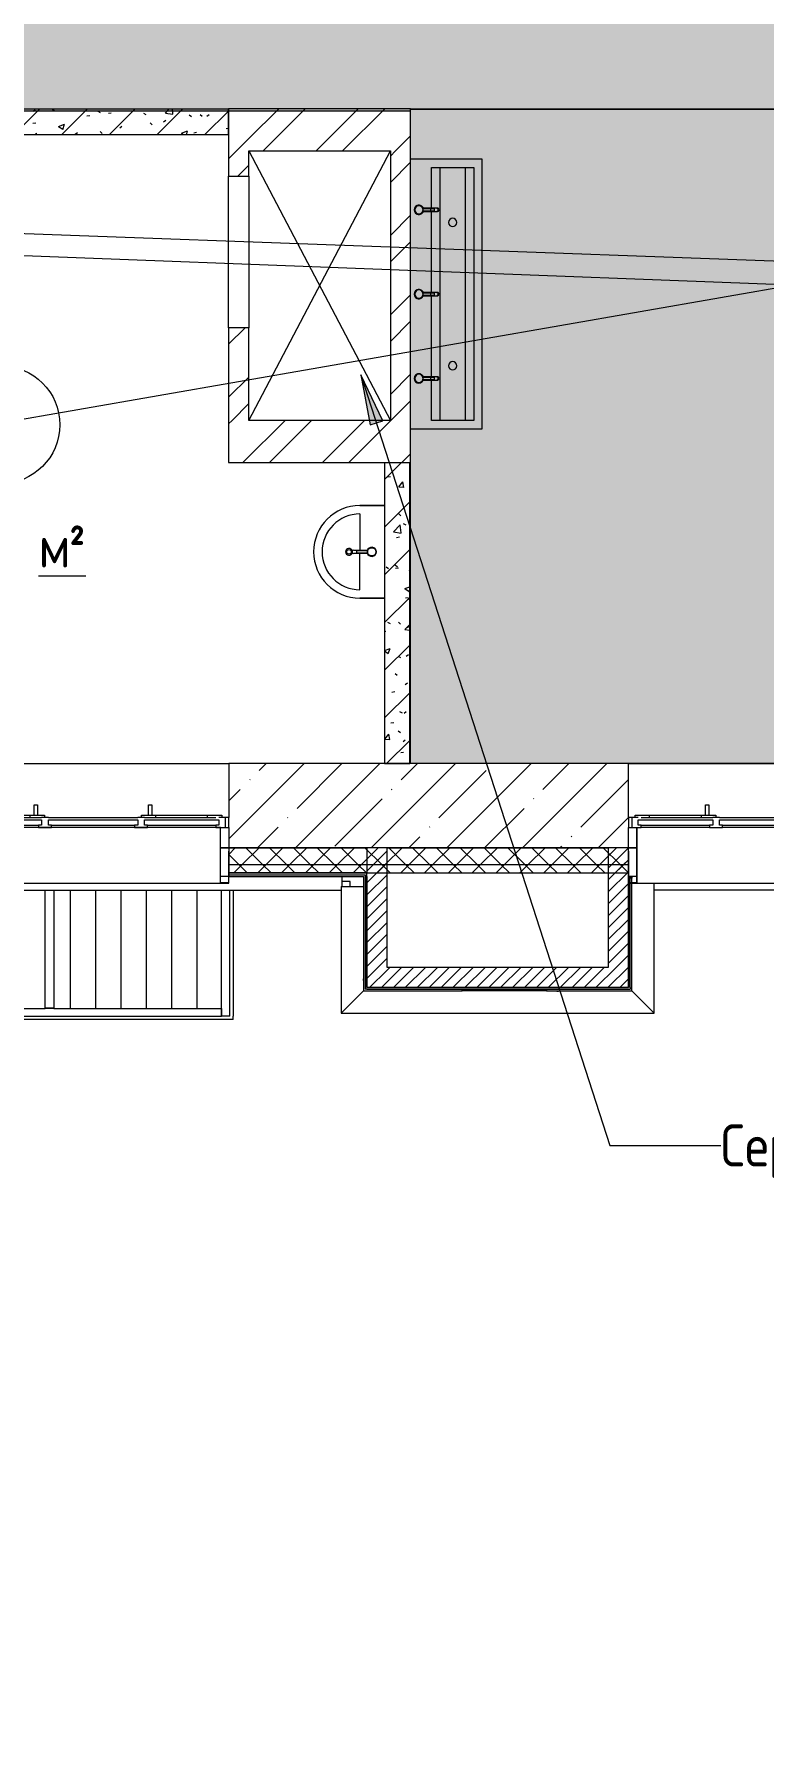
# Model space of a CAD drawing. Header units: millimetres. Extents: x -515342 to 330399, y -224905 to 507333.
# Drawn here: x -356616 to -352287, y -38468 to -28298 of the extents above; entities that cross this region are included whole.
import ezdxf

# ---------------------------------------------------------------- set-up
doc = ezdxf.new("R2010")
doc.units = ezdxf.units.MM
doc.linetypes.add('ASVP_Штриховая_ш3 п1_5', pattern=[4.5, 3, -1.5])
doc.layers.get('0').update_dxf_attribs({"lineweight": 0})
for name, color, linetype, lineweight in [('_ Окна', 7, 'Continuous', 0), ('Аннотация', 7, 'Continuous', 0), ('Витраж', 7, 'Continuous', 0), ('Линии', 7, 'Continuous', 0), ('Линии разделители', 7, 'ASVP_Штриховая_ш3 п1_5', 0), ('Марки помещений', 7, 'Continuous', 0), ('Обобщенные модели', 7, 'Continuous', 0), ('Ограждение', 7, 'Continuous', 0), ('Окна', 7, 'Continuous', 0), ('Панели витража', 7, 'Continuous', 0), ('Перекрытие', 7, 'Continuous', 0), ('Сантехника', 7, 'Continuous', 0), ('Стены внутренние', 7, 'Continuous', 0), ('Стены наружные', 7, 'Continuous', 0), ('Стены несущие', 7, 'Continuous', 0), ('Стены отделка', 7, 'Continuous', 0), ('Стены перегородки', 7, 'Continuous', 0), ('Стены штриховка', 7, 'Continuous', 0), ('экспертиза ДУ', 1, 'Continuous', 0), ('экспертиза условные обозначения', 1, 'Continuous', 0)]:
    doc.layers.add(name, color=color, linetype=linetype, lineweight=lineweight)
doc.styles.add('GOST Common_1', font='', dxfattribs={"width": 0.9, "height": 250})
doc.styles.add('GOST Common_2', font='', dxfattribs={"width": 0.9, "height": 250})
doc.styles.get('GOST Common_1').set_extended_font_data('GOST Common')
doc.styles.get('GOST Common_2').set_extended_font_data('GOST Common')
pattern_1 = [(45, (0, 0), (-70.71068, 70.71068), []), (135, (0, 0), (-70.71068, -70.71068), [])]
pattern_2 = [(45, (0, 0), (-35.35534, 35.35534), [])]
pattern_3 = [(90, (0, 315.64), (-150, 9e-15), [])]
pattern_4 = [(45, (-374753.14, -35598.53), (-235.7317, 235.7317), []), (45, (-374596, -35598.53), (-235.7317, 235.7317), [])]
pattern_5 = [(45, (-374753.14, -35598.53), (-141.4214, 141.4214), [])]
pattern_6 = [(50, (-374753.14, -35598.53), (364.368, -31.8783), [38.1, -419.1]), (355, (-374753.14, -35598.53), (-70.486, 382.113), [30.48, -335.28]), (100.451, (-374722.78, -35601.2), (293.885, 350.2334), [32.38, -356.18]), (46.184, (-374753.14, -35496.93), (542.1585, -84.086), [57.15, -628.65]), (96.636, (-374707.96, -35503.94), (474.805, 494.855), [48.57, -534.27]), (351.184, (-374753.14, -35496.93), (474.81, 494.85), [45.72, -502.92]), (21, (-374702.34, -35522.33), (303.2285, -204.5305), [38.1, -419.1]), (326, (-374702.34, -35522.33), (123.604, 368.376), [30.48, -335.28]), (71.451, (-374677.07, -35539.37), (426.834, 163.843), [32.38, -356.18]), (37.5, (-374753.14, -35598.53), (6.17665, 169.11015), [16.764, -314.452, 16.764, -323.596, -336.55]), (37.5, (-374753.14, -35598.53), (6.17665, 169.11015), [-671.576, 16.764, -319.786]), (7.5, (-374753.14, -35598.53), (133.6389, 200.3615), [16.764, -177.292, 16.764, -306.832, -128.27]), (7.5, (-374753.14, -35598.53), (133.6389, 200.3615), [-517.652, 16.764, -111.506]), (327.5, (-374866.43, -35598.53), (271.1818, -11.4584), [16.764, -110.236, 16.764, -379.476, -525.78]), (327.5, (-374866.43, -35598.53), (271.1818, -11.4584), [-523.24, 16.764, -509.016]), (317.5, (-374917.23, -35598.53), (296.2585, 50.8528), [16.764, -148.336, 16.764, -246.38, -373.38]), (317.5, (-374917.23, -35598.53), (296.2585, 50.8528), [-428.244, 16.764, -356.616])]

# ---------------------------------------------------------------- blocks, each defined once
blk = doc.blocks.new('Окно_ПВХ_3Створки_1Фрамуга-верх - АР_Окно_ОП_1820_h_х1570_3ст2фр-в-9800995-О_АР_П_1_0_000_План 1 этажа')
at = {"layer": '_ Окна'}
for p, q in [((-729, 130), (-805, 130)), ((-805, 130), (-805, 70)), ((-785, 70), (-785, 130)), ((-747, 84), (-747, 116)), ((-747, 116), (-729, 116)), ((-729, 116), (-729, 130)), ((-323, 116), (-729, 116)), ((-247, 130), (-323, 130)), ((-323, 130), (-323, 116)), ((-323, 116), (-305, 116)), ((-305, 116), (-305, 84)), ((-265, 84), (-265, 116)), ((-265, 116), (-247, 116)), ((-247, 116), (-247, 130)), ((247, 116), (-247, 116)), ((323, 130), (247, 130)), ((247, 130), (247, 116)), ((247, 116), (265, 116)), ((265, 116), (265, 84)), ((305, 84), (305, 116)), ((305, 116), (323, 116)), ((323, 116), (323, 130)), ((729, 116), (323, 116)), ((729, 130), (729, 116)), ((805, 130), (729, 130)), ((729, 116), (747, 116)), ((747, 116), (747, 84)), ((785, 70), (785, 130)), ((805, 70), (805, 130)), ((-805, 70), (-747, 70)), ((-765, 56), (-765, 70)), ((-680, 56), (-765, 56)), ((-305, 84), (-747, 84)), ((-680, 70), (-680, 56)), ((-372, 70), (-372, 56)), ((-287, 56), (-372, 56)), ((-305, 70), (-265, 70)), ((-287, 70), (-287, 56)), ((265, 84), (-265, 84)), ((265, 70), (305, 70)), ((287, 56), (287, 70)), ((372, 56), (287, 56)), ((747, 84), (305, 84)), ((372, 70), (372, 56)), ((680, 70), (680, 56)), ((765, 56), (680, 56)), ((747, 70), (805, 70)), ((765, 70), (765, 56))]:
    blk.add_line(p, q, dxfattribs=at)
at = {"layer": 'Окна'}
for p, q in [((-729, 130), (-323, 130)), ((-247, 130), (247, 130)), ((323, 130), (729, 130)), ((-305, 70), (-729, 70)), ((-372, 56), (-680, 56)), ((-348.5, -4), (-348.5, 56)), ((-328.5, 56), (-328.5, -4)), ((265, 70), (-265, 70)), ((729, 70), (305, 70)), ((328.5, -4), (328.5, 56)), ((348.5, 56), (348.5, -4)), ((680, 56), (372, 56)), ((-328.5, -4), (-348.5, -4)), ((348.5, -4), (328.5, -4))]:
    blk.add_line(p, q, dxfattribs=at)
blk = doc.blocks.new('Окно_ПВХ_3Створки_1Фрамуга-верх - АР_Окно_ОП_1820_h_х2370_3ст2фр-в-9695517-О_АР_П_1_0_000_План 1 этажа')
at = {"layer": '_ Окна'}
for p, q in [((-1129, 130), (-1205, 130)), ((-1205, 130), (-1205, 70)), ((-1185, 70), (-1185, 130)), ((-1147, 84), (-1147, 116)), ((-1147, 116), (-1129, 116)), ((-1129, 116), (-1129, 130)), ((-723, 116), (-1129, 116)), ((-647, 130), (-723, 130)), ((-723, 130), (-723, 116)), ((-723, 116), (-705, 116)), ((-705, 116), (-705, 84)), ((-665, 84), (-665, 116)), ((-665, 116), (-647, 116)), ((-647, 116), (-647, 130)), ((647, 116), (-647, 116)), ((723, 130), (647, 130)), ((647, 130), (647, 116)), ((647, 116), (665, 116)), ((665, 116), (665, 84)), ((705, 84), (705, 116)), ((705, 116), (723, 116)), ((723, 116), (723, 130)), ((1129, 116), (723, 116)), ((1129, 130), (1129, 116)), ((1205, 130), (1129, 130)), ((1129, 116), (1147, 116)), ((1147, 116), (1147, 84)), ((1185, 70), (1185, 130)), ((1205, 70), (1205, 130)), ((-1205, 70), (-1147, 70)), ((-1165, 56), (-1165, 70)), ((-1080, 56), (-1165, 56)), ((-705, 84), (-1147, 84)), ((-1080, 70), (-1080, 56)), ((-772, 70), (-772, 56)), ((-687, 56), (-772, 56)), ((-705, 70), (-665, 70)), ((-687, 70), (-687, 56)), ((665, 84), (-665, 84)), ((665, 70), (705, 70)), ((687, 56), (687, 70)), ((772, 56), (687, 56)), ((1147, 84), (705, 84)), ((772, 70), (772, 56)), ((1080, 70), (1080, 56)), ((1165, 56), (1080, 56)), ((1147, 70), (1205, 70)), ((1165, 70), (1165, 56))]:
    blk.add_line(p, q, dxfattribs=at)
at = {"layer": 'Окна'}
for p, q in [((-1129, 130), (-723, 130)), ((-647, 130), (647, 130)), ((723, 130), (1129, 130)), ((-705, 70), (-1129, 70)), ((-772, 56), (-1080, 56)), ((-748.5, -4), (-748.5, 56)), ((-728.5, 56), (-728.5, -4)), ((665, 70), (-665, 70)), ((1129, 70), (705, 70)), ((728.5, -4), (728.5, 56)), ((748.5, 56), (748.5, -4)), ((1080, 56), (772, 56)), ((-728.5, -4), (-748.5, -4)), ((748.5, -4), (728.5, -4))]:
    blk.add_line(p, q, dxfattribs=at)
blk = doc.blocks.new('Прямоугольный импост - АР_Откос_Металлический_50х330 Белый Левый-9898758-О_АР_П_1_0_000_План 1 этажа')
at = {"layer": 'Витраж'}
blk.add_line((21713, 2265), (24023, 2265), dxfattribs=at)
blk = doc.blocks.new('Прямоугольный импост - АР_Откос_Металлический_50х330 Белый Правый-9899489-О_АР_П_1_0_000_План 1 этажа')
at = {"layer": 'Витраж', "lineweight": 18}
for p, q in [((-50, -40), (-50, 290)), ((-49, 290), (-49, -39)), ((-1, -39), (-1, 150)), ((-1, 150), (0, 150)), ((0, 150), (0, -40)), ((0, -40), (-50, -40)), ((-49, -39), (-1, -39))]:
    blk.add_line(p, q, dxfattribs=at)
blk = doc.blocks.new('Прямоугольный импост - АР_Откос_Металлический_50х330 Коричневый Левый-9899770-О_АР_П_1_0_000_План 1 этажа')
at = {"layer": 'Витраж'}
for p, q in [((19241, 2595), (17731, 2595)), ((17731, 2265), (19241, 2265))]:
    blk.add_line(p, q, dxfattribs=at)
blk = doc.blocks.new('Прямоугольный импост - АР_Откос_Металлический_50х330 Коричневый Левый-9899768-О_АР_П_1_0_000_План 1 этажа')
at = {"layer": 'Витраж', "lineweight": 18}
for p, q in [((-50, 290), (-50, -40)), ((-49, 290), (-50, 290)), ((-49, -39), (-49, 290)), ((0, 150), (-1, 150)), ((-1, 150), (-1, -39)), ((0, -40), (0, 150)), ((-50, -40), (0, -40)), ((-1, -39), (-49, -39))]:
    blk.add_line(p, q, dxfattribs=at)
blk = doc.blocks.new('Ограждение - Ограждение-9987008-О_АР_П_1_0_000_План 1 этажа')
at = {"layer": 'Ограждение'}
blk.add_line((40580, 2223), (21815, 2223), dxfattribs=at)
blk = doc.blocks.new('Ограждение - Ограждение-9987607-О_АР_П_1_0_000_План 1 этажа')
at = {"layer": 'Ограждение'}
for p, q in [((19959, 2245), (20091, 2245)), ((19959, 2245), (19959, 1493)), ((21815, 1493), (21815, 2265)), ((19959, 1493), (20091, 1625)), ((21815, 1493), (21683, 1625)), ((19959, 1493), (21815, 1493))]:
    blk.add_line(p, q, dxfattribs=at)
blk = doc.blocks.new('Ограждение - Ограждение-10016620-О_АР_П_1_0_000_План 1 этажа')
at = {"layer": 'Ограждение'}
for p, q in [((16505, 2305), (16587, 2223)), ((19962, 2305), (19962, 2245)), ((16587, 2223), (19959, 2223)), ((16587, 317), (16587, 2223)), ((16587, -557), (16587, 308)), ((16500, -470), (16587, -557)), ((15305, -557), (15305, -550)), ((15305, -557), (15375, -557)), ((15395, -557), (15805, -557)), ((15825, -557), (16587, -557))]:
    blk.add_line(p, q, dxfattribs=at)
blk = doc.blocks.new('Материал вентрешетки - Материал-10144709-О_АР_П_1_0_000_План 1 этажа')
at = {"layer": 'Обобщенные модели'}
for p, q in [((21239, 1624), (21239, 1625)), ((21239, 1625), (21239, 1624)), ((21239, 1624), (21249, 1624)), ((21249, 1624), (21239, 1624)), ((21249, 1625), (21249, 1624)), ((21249, 1625), (21249, 1624))]:
    blk.add_line(p, q, dxfattribs=at)
blk = doc.blocks.new('Системная панель - АР_ПанельВитража_Монолитный поликарбонат 6мм-V191-О_АР_П_1_0_000_План 1 этажа')
at = {"layer": 'Панели витража'}
h = blk.add_hatch(dxfattribs=at)
h.set_pattern_fill('FP_69', color=256, style=0, pattern_type=2)
h.set_pattern_definition(pattern_3)
h.paths.add_polyline_path([(17208, 1521), (18203, 1521), (18203, 2223), (17208, 2223), (17208, 1916)])
for p, q in [((17208, 2223), (17208, 1521)), ((18203, 1521), (18203, 2223)), ((17208, 1521), (18203, 1521))]:
    blk.add_line(p, q, dxfattribs=at)
blk = doc.blocks.new('Прямоугольный импост - АР_Импост_50х50 _труба_-10238076-О_АР_П_1_0_000_План 1 этажа')
at = {"layer": 'Витраж'}
for p, q in [((18736, 16859), (18736, 16905)), ((19756, 16905), (18736, 16905)), ((19756, 16857), (19731, 16857))]:
    blk.add_line(p, q, dxfattribs=at)
blk = doc.blocks.new('Прямоугольный импост - АР_Импост_50х50 _труба_-V183-О_АР_П_1_0_000_План 1 этажа')
at = {"layer": 'Витраж'}
for p, q in [((84973, 1475), (84973, 2223)), ((84923, 1475), (84923, 1521)), ((84973, 1475), (84923, 1475))]:
    blk.add_line(p, q, dxfattribs=at)
blk = doc.blocks.new('Системная панель - АР_ПанельВитража_Монолитный поликарбонат 6мм-V192-О_АР_П_1_0_000_План 1 этажа')
at = {"layer": 'Панели витража'}
h = blk.add_hatch(dxfattribs=at)
h.set_pattern_fill('FP_69', color=256, style=0, pattern_type=2)
h.set_pattern_definition(pattern_3)
h.paths.add_polyline_path([(18253, 1521), (19248, 1521), (19248, 2223), (18253, 2223), (18253, 1916)])
for p, q in [((18253, 2223), (18253, 1521)), ((19248, 1521), (19248, 2223)), ((18253, 1521), (19248, 1521))]:
    blk.add_line(p, q, dxfattribs=at)
blk = doc.blocks.new('Прямоугольный импост - АР_Импост_50х50 _труба_-10238080-О_АР_П_1_0_000_План 1 этажа')
at = {"layer": 'Витраж'}
for p, q in [((20776, 16905), (19756, 16905)), ((20776, 16905), (20776, 16859)), ((19781, 16857), (19756, 16857))]:
    blk.add_line(p, q, dxfattribs=at)
blk = doc.blocks.new('Прямоугольный импост - АР_Импост_50х50 _труба_-10238181-О_АР_П_1_0_000_План 1 этажа')
at = {"layer": 'Витраж'}
blk.add_line((19731, 16857), (19781, 16857), dxfattribs=at)
blk = doc.blocks.new('СД_Люблино_Фасады_rvt-1-О_АР_П_1_0_000_План 1 этажа')
at = {"layer": 'Стены внутренние'}
h = blk.add_hatch(dxfattribs=at)
h.set_pattern_fill('FP_1', color=256, style=0, pattern_type=2)
h.set_pattern_definition([(45, (0, 0), (-224.5064, 224.5064), []), (45, (224.5, 0), (-224.5064, 224.5064), [396.875, -79.375, 3.353, -76.022])])
h.paths.add_polyline_path([(42065, 2475), (42350, 2475), (42350, 2975), (40100, 2975), (40100, 2475), (41708, 2475)])
h.paths.add_polyline_path([(37284, 2475), (38490, 2475), (38490, 2975), (37284, 2975), (37284, 2595)])
h.paths.add_polyline_path([(31936, 2475), (32877, 2475), (32877, 2975), (31723, 2975), (31723, 2475)])
h.paths.add_polyline_path([(34601, 2475), (35674, 2475), (35674, 2975), (34487, 2975), (34487, 2475)])
h.paths.add_polyline_path([(30113, 2475), (30113, 2975), (27686, 2975), (27686, 2475), (29615, 2475)])
h.paths.add_polyline_path([(21543, 2475), (21663, 2475), (21663, 2975), (19291, 2975), (19291, 2475), (21276, 2475)])
h.paths.add_polyline_path([(15946, 2475), (17681, 2475), (17681, 2975), (15835, 2975), (15835, 2475)])
h.paths.add_polyline_path([(24073, 2475), (25276, 2475), (25276, 2975), (24073, 2975), (24073, 2595)])
at = {"layer": 'Стены наружные'}
h = blk.add_hatch(dxfattribs=at)
h.set_pattern_fill('FP_10', color=256, style=0, pattern_type=2)
h.set_pattern_definition(pattern_1)
h.paths.add_polyline_path([(41455, 2375), (41455, 2475), (40050, 2475), (40050, 2375), (41405, 2375)])
h.paths.add_polyline_path([(35674, 2375), (35674, 2475), (34487, 2475), (34487, 2375), (35489, 2375)])
h.paths.add_polyline_path([(37284, 2375), (38540, 2375), (38540, 2475), (37284, 2475)])
h.paths.add_polyline_path([(27636, 2375), (30113, 2375), (30113, 2475), (27636, 2475), (27636, 2460)])
h.paths.add_polyline_path([(31723, 2375), (32877, 2375), (32877, 2475), (31723, 2475), (31723, 2460)])
h.paths.add_polyline_path([(24073, 2375), (25326, 2375), (25326, 2475), (24073, 2475)])
h.paths.add_polyline_path([(21276, 2375), (21663, 2375), (21663, 2475), (19291, 2475), (19291, 2375), (20388, 2375)])
h.paths.add_polyline_path([(16834, 2375), (17681, 2375), (17681, 2475), (16335, 2475), (16335, 2375), (16435, 2375)])
h = blk.add_hatch(dxfattribs=at)
h.set_pattern_fill('FP_12', color=256, style=0, pattern_type=2)
h.set_pattern_definition(pattern_2)
h.paths.add_polyline_path([(20111, 1645), (20231, 1645), (20231, 2475), (20111, 2475), (20111, 1916)])
h = blk.add_hatch(dxfattribs=at)
h.set_pattern_fill('FP_12', color=256, style=0, pattern_type=2)
h.set_pattern_definition(pattern_2)
h.paths.add_polyline_path([(21663, 1765), (21663, 2475), (21543, 2475), (21543, 1765)])
h = blk.add_hatch(dxfattribs=at)
h.set_pattern_fill('FP_10', color=256, style=0, pattern_type=2)
h.set_pattern_definition(pattern_1)
h.paths.add_polyline_path([(40820, 2325), (41405, 2325), (41405, 2375), (40050, 2375), (40050, 2325), (40597, 2325)])
h.paths.add_polyline_path([(38540, 2325), (38540, 2375), (37284, 2375), (37284, 2325), (38155, 2325)])
h.paths.add_polyline_path([(32877, 2325), (32877, 2375), (31723, 2375), (31723, 2325), (32824, 2325)])
h.paths.add_polyline_path([(28383, 2325), (30113, 2325), (30113, 2375), (27636, 2375), (27636, 2325)])
h.paths.add_polyline_path([(34487, 2325), (35674, 2325), (35674, 2375), (34487, 2375)])
h.paths.add_polyline_path([(25326, 2325), (25326, 2375), (24073, 2375), (24073, 2325), (24829, 2325)])
h.paths.add_polyline_path([(21663, 2325), (21663, 2375), (19291, 2375), (19291, 2325), (21276, 2325)])
h.paths.add_polyline_path([(16834, 2325), (17681, 2325), (17681, 2375), (16435, 2375), (16435, 2325), (16485, 2325)])
h = blk.add_hatch(dxfattribs=at)
h.set_pattern_fill('FP_12', color=256, style=0, pattern_type=2)
h.set_pattern_definition(pattern_2)
h.paths.add_polyline_path([(21663, 1645), (21663, 1765), (20231, 1765), (20231, 1645), (20388, 1645)])
at = {"layer": 'Стены внутренние'}
for p, q in [((17681, 2975), (19291, 2975)), ((21663, 2975), (24073, 2975)), ((19291, 2475), (19242, 2475)), ((21712, 2475), (21663, 2475)), ((19290, 2305), (19242, 2305)), ((20011, 2275), (19962, 2275)), ((20011, 2245), (20011, 2275)), ((21713, 2305), (21664, 2305)), ((21664, 2305), (21683, 2305)), ((21683, 2305), (21683, 2295)), ((19318, 2223), (19318, 1475)), ((21177, 1625), (20677, 1625)), ((19318, 1455), (17138, 1455)), ((19318, 1455), (19318, 1475))]:
    blk.add_line(p, q, dxfattribs=at)
at = {"layer": 'Стены наружные'}
for p, q in [((19242, 2475), (19291, 2475)), ((21663, 2475), (21712, 2475))]:
    blk.add_line(p, q, dxfattribs=at)
at = {"layer": 'Стены несущие'}
for p, q in [((21663, 2975), (19291, 2975)), ((19291, 2975), (19291, 2655)), ((21663, 2655), (21663, 2975)), ((19291, 2595), (19291, 2475)), ((21663, 2475), (21663, 2595)), ((19291, 2475), (20111, 2475)), ((20231, 2475), (21543, 2475))]:
    blk.add_line(p, q, dxfattribs=at)
at = {"layer": 'Стены отделка', "lineweight": 9}
for p, q in [((21663, 2475), (19291, 2475)), ((19291, 2475), (19291, 2375)), ((21663, 2375), (21663, 2475)), ((19291, 2375), (19291, 2325)), ((21663, 2325), (21663, 2375)), ((19291, 2325), (19291, 2315)), ((19291, 2315), (19291, 2305)), ((19291, 2305), (20091, 2305)), ((20091, 2305), (20091, 1625)), ((20111, 2325), (21663, 2325)), ((21673, 2295), (21663, 2295)), ((21683, 2295), (21673, 2295)), ((21683, 1645), (21683, 2295)), ((21663, 1765), (21663, 1645)), ((20231, 1645), (20111, 1645)), ((20677, 1625), (20677, 1630)), ((20677, 1630), (21177, 1630)), ((21177, 1630), (21177, 1625)), ((21683, 1635), (21683, 1645)), ((21683, 1635), (21683, 1645)), ((21683, 1625), (21683, 1635)), ((20091, 1625), (20101, 1625)), ((20101, 1625), (20111, 1625)), ((20101, 1625), (20111, 1625)), ((20111, 1625), (20677, 1625)), ((21177, 1625), (21683, 1625))]:
    blk.add_line(p, q, dxfattribs=at)
at = {"layer": 'Стены перегородки'}
for p, q in [((20111, 2475), (20111, 2325)), ((20231, 1765), (20231, 2475)), ((21543, 2475), (21543, 1765)), ((21663, 2295), (21663, 2475)), ((20111, 2315), (20111, 2325)), ((20111, 2305), (20111, 2315)), ((20111, 2305), (20111, 1645)), ((20111, 1645), (20111, 2305)), ((21663, 1765), (21663, 2295)), ((21663, 2295), (21663, 1765)), ((21543, 1765), (20231, 1765)), ((21663, 1645), (21663, 1765)), ((20111, 1645), (20231, 1645)), ((20231, 1645), (21663, 1645)), ((21663, 1645), (20231, 1645))]:
    blk.add_line(p, q, dxfattribs=at)
at = {"layer": 'Стены штриховка'}
for p, q in [((20231, 2475), (20111, 2475)), ((21663, 2475), (21543, 2475)), ((19291, 2375), (21663, 2375)), ((19291, 2325), (20111, 2325)), ((20111, 2325), (19291, 2325)), ((19291, 2315), (20101, 2315)), ((20101, 2315), (20101, 2305)), ((20101, 2305), (20101, 1635)), ((21673, 1645), (21673, 2295)), ((20111, 1635), (20101, 1635)), ((20111, 1635), (21673, 1635)), ((21673, 1645), (21673, 1635))]:
    blk.add_line(p, q, dxfattribs=at)
at = {"layer": 'Витраж', "lineweight": 9}
for name, p in [('Прямоугольный импост - АР_Откос_Металлический_50х330 Коричневый Левый-9899770-О_АР_П_1_0_000_План 1 этажа', (0, 0)), ('Прямоугольный импост - АР_Откос_Металлический_50х330 Коричневый Левый-9899768-О_АР_П_1_0_000_План 1 этажа', (19291, 2305)), ('Прямоугольный импост - АР_Откос_Металлический_50х330 Белый Левый-9898758-О_АР_П_1_0_000_План 1 этажа', (0, 0)), ('Прямоугольный импост - АР_Импост_50х50 _труба_-V183-О_АР_П_1_0_000_План 1 этажа', (-65675, 0))]:
    blk.add_blockref(name, p, dxfattribs=at)
at = {"layer": 'Витраж', "lineweight": 9, "extrusion": (0, 0, -1)}
blk.add_blockref('Прямоугольный импост - АР_Откос_Металлический_50х330 Белый Правый-9899489-О_АР_П_1_0_000_План 1 этажа', (-21663, 2305), dxfattribs=at)
at = {"layer": 'Витраж', "lineweight": 9, "rotation": 180}
for name in ['Прямоугольный импост - АР_Импост_50х50 _труба_-10238080-О_АР_П_1_0_000_План 1 этажа', 'Прямоугольный импост - АР_Импост_50х50 _труба_-10238181-О_АР_П_1_0_000_План 1 этажа', 'Прямоугольный импост - АР_Импост_50х50 _труба_-10238076-О_АР_П_1_0_000_План 1 этажа']:
    blk.add_blockref(name, (37984, 18380), dxfattribs=at)
at = {"layer": 'Обобщенные модели', "lineweight": 9, "rotation": 270.0000000000002}
blk.add_blockref('Материал вентрешетки - Материал-10144709-О_АР_П_1_0_000_План 1 этажа', (18466, 22937), dxfattribs=at)
at = {"layer": 'Обобщенные модели', "lineweight": 9}
blk.add_blockref('Материал вентрешетки - Материал-10144709-О_АР_П_1_0_000_План 1 этажа', (0, 0), dxfattribs=at)
blk.add_blockref('Материал вентрешетки - Материал-10144709-О_АР_П_1_0_000_План 1 этажа', (0, 0), dxfattribs=at)
blk.add_blockref('Материал вентрешетки - Материал-10144709-О_АР_П_1_0_000_План 1 этажа', (0, 0), dxfattribs=at)
blk.add_blockref('Материал вентрешетки - Материал-10144709-О_АР_П_1_0_000_План 1 этажа', (0, 0), dxfattribs=at)
at = {"layer": 'Ограждение', "lineweight": 9}
for name in ['Ограждение - Ограждение-10016620-О_АР_П_1_0_000_План 1 этажа', 'Ограждение - Ограждение-9987607-О_АР_П_1_0_000_План 1 этажа', 'Ограждение - Ограждение-9987008-О_АР_П_1_0_000_План 1 этажа']:
    blk.add_blockref(name, (0, 0), dxfattribs=at)
at = {"layer": 'Окна', "lineweight": 9, "rotation": 180}
for name, p in [('Окно_ПВХ_3Створки_1Фрамуга-верх - АР_Окно_ОП_1820_h_х1570_3ст2фр-в-9800995-О_АР_П_1_0_000_План 1 этажа', (18486, 2725)), ('Окно_ПВХ_3Створки_1Фрамуга-верх - АР_Окно_ОП_1820_h_х2370_3ст2фр-в-9695517-О_АР_П_1_0_000_План 1 этажа', (22868, 2725))]:
    blk.add_blockref(name, p, dxfattribs=at)
at = {"layer": 'Панели витража', "lineweight": 9}
for name in ['Системная панель - АР_ПанельВитража_Монолитный поликарбонат 6мм-V191-О_АР_П_1_0_000_План 1 этажа', 'Системная панель - АР_ПанельВитража_Монолитный поликарбонат 6мм-V192-О_АР_П_1_0_000_План 1 этажа']:
    blk.add_blockref(name, (0, 0), dxfattribs=at)
blk = doc.blocks.new('2D_Раковина - АР_Сантехнические приборы_Раковина 550х420-8920611-О_АР_П_1_0_000_План 1 этажа')
at = {"layer": 'Сантехника'}
for p, q in [((-384, 220), (-384, 75)), ((-384, 75), (-384, 220)), ((-334, 220), (-119, 220)), ((-119, 176), (-119, 257)), ((-115, 241), (-115, 175)), ((-103, 241), (-115, 241)), ((-103, 175), (-103, 241)), ((-99, 257), (-99, 176)), ((116, 220), (-99, 220)), ((166, 75), (166, 220)), ((166, 220), (166, 75))]:
    blk.add_line(p, q, dxfattribs=at)
for centre, radius in [((-109, 285), 13.3), ((-109, 150), 24.5)]:
    blk.add_circle(centre, radius, dxfattribs=at)
for centre, radius, start, end in [((-109, 220), 275, 360, 180), ((-109, 220), 275, 360, 180), ((-109, 220), 225, 0, 180), ((-109, 285), 20, 284.1438, 255.8562), ((-109, 257), 10, 0, 180), ((-109, 150), 27.5, 102.6043, 77.3977), ((-109, 150), 25.3, 76.2933, 103.7089)]:
    blk.add_arc(centre, radius, start, end, dxfattribs=at)
blk = doc.blocks.new('АР_Раковина коллективная - АР_Раковина коллективная 2-V228-О_АР_П_1_0_000_План 1 этажа')
at = {"layer": 'Сантехника'}
for p, q in [((20795, 6559), (20371, 6559)), ((20795, 4959), (20795, 6559)), ((20495, 6509), (20745, 6509)), ((20495, 6268), (20495, 6509)), ((20545, 5009), (20545, 6509)), ((20695, 6509), (20695, 5009)), ((20745, 6509), (20745, 5009)), ((20495, 5768), (20495, 6249)), ((20495, 5268), (20495, 5749)), ((20495, 5009), (20495, 5249)), ((20745, 5009), (20495, 5009)), ((20371, 4959), (20795, 4959))]:
    blk.add_line(p, q, dxfattribs=at)
for centre, start, end in [((20620, 6184), 90, 270), ((20620, 6184), 270, 90), ((20620, 5334), 90, 270), ((20620, 5334), 270, 90)]:
    blk.add_arc(centre, 25, start, end, dxfattribs=at)
blk = doc.blocks.new('АР_Смеситель для коллективной раковины_ГОСТ25809-96 - АР_Смеситель_Для умывальника_Однорукояточный-8292415-О_АР_П_1_0_000_План 1 этажа')
at = {"layer": 'Сантехника'}
for p, q in [((81200, 5222), (81196, 5222)), ((81196, 5202), (81200, 5202)), ((81222, 5222), (81200, 5222)), ((81200, 5202), (81222, 5202)), ((81236, 5218), (81215, 5218)), ((81215, 5217), (81215, 5218)), ((81215, 5218), (81215, 5217)), ((81215, 5207), (81215, 5217)), ((81215, 5207), (81215, 5206)), ((81215, 5206), (81215, 5207)), ((81215, 5206), (81236, 5206)), ((81281, 5222), (81222, 5222)), ((81222, 5202), (81281, 5202)), ((81281, 5218), (81236, 5218)), ((81236, 5217), (81236, 5207)), ((81236, 5206), (81281, 5206))]:
    blk.add_line(p, q, dxfattribs=at)
for radius, start, end in [(27.5, 90, 168.9224), (27.5, 135, 168.0233), (27.5, 191.9774, 225), (27.5, 191.0769, 270), (24.5, 90, 270), (24.5, 165, 169.7702), (24.5, 165, 169.7702), (24.5, 190.2298, 195), (24.5, 190.2298, 195), (27.5, 113.3122, 126.6881), (27.5, 233.3128, 246.6887), (27.5, 90, 108.0231), (27.5, 71.9769, 90), (27.5, 270, 90), (24.5, 270, 90), (27.5, 53.3119, 66.6878), (27.5, 293.3113, 306.6872), (27.5, 11.9767, 45), (27.5, 315, 348.0226), (27.5, 353.3116, 6.6875), (27.5, 251.9777, 270), (27.5, 270, 288.0223)]:
    blk.add_arc((81306, 5212), radius, start, end, dxfattribs=at)
for start_param, end_param in [(0, 1.570796), (1.570796, 3.141593)]:
    blk.add_ellipse((81196, 5212), major_axis=(0, 10), ratio=0.965926, start_param=start_param, end_param=end_param, dxfattribs=at)
for points, knots in [([(81193, 5212), (81193, 5213), (81193, 5215), (81193, 5216), (81194, 5217), (81194, 5218), (81194, 5219), (81195, 5220), (81195, 5220), (81196, 5221), (81197, 5221), (81197, 5222), (81197, 5222), (81198, 5222), (81198, 5222), (81199, 5222), (81199, 5222), (81200, 5222), (81200, 5222)], [0, 0, 0, 0, 0.0833333, 0.125, 0.1666667, 0.2083333, 0.2291667, 0.25, 0.2916667, 0.3333333, 0.3541667, 0.375, 0.3958333, 0.4166667, 0.4375, 0.4583333, 0.4791667, 0.5, 0.5, 0.5, 0.5]), ([(81200, 5202), (81200, 5202), (81199, 5202), (81199, 5202), (81198, 5203), (81198, 5203), (81197, 5203), (81197, 5203), (81197, 5203), (81196, 5204), (81196, 5204), (81195, 5205), (81195, 5205), (81194, 5206), (81194, 5206), (81194, 5207), (81193, 5209), (81193, 5210), (81193, 5211), (81193, 5212)], [0.5, 0.5, 0.5, 0.5, 0.5208333, 0.5416667, 0.5625, 0.5833333, 0.6041667, 0.625, 0.6458333, 0.6666667, 0.6875, 0.7083333, 0.75, 0.7708333, 0.7916667, 0.8333333, 0.875, 0.9166667, 1, 1, 1, 1]), ([(81226, 5217), (81226, 5219), (81225, 5221), (81224, 5222), (81223, 5222), (81222, 5222)], [0.1666667, 0.1666667, 0.1666667, 0.1666667, 0.3333333, 0.4166667, 0.5, 0.5, 0.5, 0.5]), ([(81235, 5218), (81235, 5218), (81235, 5218), (81235, 5218), (81235, 5218), (81235, 5218), (81235, 5218), (81235, 5217)], [0, 0, 0, 0, 0.166667, 0.333333, 0.5, 0.666667, 1, 1, 1, 1]), ([(81236, 5206), (81236, 5206), (81236, 5206), (81236, 5206), (81236, 5207), (81236, 5207), (81236, 5207), (81236, 5207)], [0, 0, 0, 0, 0.166667, 0.333333, 0.5, 0.666667, 1, 1, 1, 1]), ([(81282, 5219), (81282, 5219), (81282, 5219), (81282, 5218), (81282, 5218), (81282, 5217), (81282, 5217)], [0.77430556, 0.77430556, 0.77430556, 0.77430556, 0.78298611, 0.79166667, 0.82638889, 0.86111111, 0.86111111, 0.86111111, 0.86111111]), ([(81282, 5208), (81282, 5208), (81282, 5207), (81282, 5206), (81282, 5206), (81282, 5206), (81282, 5206)], [0.13888889, 0.13888889, 0.13888889, 0.13888889, 0.16666667, 0.19444444, 0.20833333, 0.22222222, 0.22222222, 0.22222222, 0.22222222])]:
    blk.add_open_spline(points, degree=3, knots=knots, dxfattribs=at)
for points in [[(81222, 5202), (81223, 5202), (81224, 5203), (81225, 5204), (81225, 5205), (81226, 5207), (81226, 5207)], [(81235, 5207), (81235, 5207), (81235, 5207), (81235, 5206), (81235, 5206), (81235, 5206)], [(81236, 5217), (81236, 5218), (81236, 5218), (81236, 5218), (81236, 5218), (81236, 5218)], [(81281, 5218), (81281, 5218), (81281, 5218), (81281, 5218), (81281, 5218)], [(81281, 5218), (81281, 5218), (81281, 5218), (81281, 5218), (81281, 5218), (81281, 5218), (81281, 5217), (81281, 5217)], [(81281, 5217), (81281, 5216), (81280, 5212), (81281, 5209), (81281, 5207)], [(81281, 5207), (81281, 5207), (81281, 5207), (81281, 5207), (81281, 5207), (81281, 5206), (81281, 5206), (81281, 5206)], [(81281, 5206), (81281, 5206), (81281, 5206), (81281, 5206)]]:
    blk.add_open_spline(points, degree=3, dxfattribs=at)
blk = doc.blocks.new('ASVP_Марка_Помещение_ДваЗначения - Номер Площадь-685795-О_АР_П_1_0_000_План 1 этажа')
at = {"layer": 'Марки помещений'}
blk.add_circle((0, 0), 3.5, dxfattribs=at)

msp = doc.modelspace()

# ---------------------------------------------------------------- hatches: boundary and pattern name
at = {"layer": 'Аннотация'}
msp.add_hatch(color=256, dxfattribs=at).paths.add_polyline_path([(-354677.9132, -30318.1216), (-354623.2489, -30615.7316), (-354548.0844, -30591.4427)])
at = {"layer": 'Стены внутренние'}
h = msp.add_hatch(dxfattribs=at)
h.set_pattern_fill('FP_3', color=256, style=0, pattern_type=2)
h.set_pattern_definition(pattern_5)
h.paths.add_polyline_path([(-358308.1427, -28893.5295), (-358308.1427, -28743.5295), (-358558.1427, -28743.5295), (-358558.1427, -28893.5295)])
h.paths.add_polyline_path([(-355463.1427, -28893.5295), (-355463.1427, -28743.5295), (-357208.1427, -28743.5295), (-357208.1427, -28893.5295), (-356142.2523, -28893.5295)])
h = msp.add_hatch(dxfattribs=at)
h.set_pattern_fill('FP_4', color=256, style=0, pattern_type=2)
h.set_pattern_definition(pattern_6)
h.paths.add_polyline_path([(-358308.1427, -28893.5295), (-358308.1427, -28743.5295), (-358558.1427, -28743.5295), (-358558.1427, -28893.5295)])
h.paths.add_polyline_path([(-355463.1427, -28893.5295), (-355463.1427, -28743.5295), (-357208.1427, -28743.5295), (-357208.1427, -28893.5295), (-356142.2523, -28893.5295)])
h = msp.add_hatch(dxfattribs=at)
h.set_pattern_fill('FP_2', color=256, style=0, pattern_type=2)
h.set_pattern_definition(pattern_4)
h.paths.add_polyline_path([(-355342.6275, -30588.5894), (-355342.6275, -30039.8192), (-355462.6275, -30039.8192), (-355462.6275, -30588.5894)])
h.paths.add_polyline_path([(-355342.6275, -29139.8192), (-355342.6275, -28739.8192), (-355462.6275, -28739.8192), (-355462.6275, -29139.8192)])
h = msp.add_hatch(dxfattribs=at)
h.set_pattern_fill('FP_2', color=256, style=0, pattern_type=2)
h.set_pattern_definition(pattern_4)
h.paths.add_polyline_path([(-354382.6275, -28989.8192), (-354382.6275, -28739.8192), (-355342.6275, -28739.8192), (-355342.6275, -28989.8192), (-354502.6275, -28989.8192)])
h = msp.add_hatch(dxfattribs=at)
h.set_pattern_fill('FP_2', color=256, style=0, pattern_type=2)
h.set_pattern_definition(pattern_4)
h.paths.add_polyline_path([(-354502.6275, -30588.5894), (-354382.6275, -30588.5894), (-354382.6275, -28989.8192), (-354502.6275, -28989.8192), (-354502.6275, -30417.2102)])
h = msp.add_hatch(dxfattribs=at)
h.set_pattern_fill('FP_2', color=256, style=0, pattern_type=2)
h.set_pattern_definition(pattern_4)
h.paths.add_polyline_path([(-355462.6275, -30838.5894), (-354382.6275, -30838.5894), (-354382.6275, -30588.5894), (-355462.6275, -30588.5894)])
h = msp.add_hatch(dxfattribs=at)
h.set_pattern_fill('FP_3', color=256, style=0, pattern_type=2)
h.set_pattern_definition(pattern_5)
h.paths.add_polyline_path([(-354538.1427, -32623.5295), (-354388.1427, -32623.5295), (-354388.1427, -30838.5894), (-354538.1427, -30838.5894), (-354538.1427, -32593.9361)])
h = msp.add_hatch(dxfattribs=at)
h.set_pattern_fill('FP_4', color=256, style=0, pattern_type=2)
h.set_pattern_definition(pattern_6)
h.paths.add_polyline_path([(-354538.1427, -32623.5295), (-354388.1427, -32623.5295), (-354388.1427, -30838.5894), (-354538.1427, -30838.5894), (-354538.1427, -32593.9361)])
at = {"layer": 'экспертиза условные обозначения'}
h = msp.add_hatch(dxfattribs=at)
h.set_pattern_fill('GRASS', color=3, scale=24)
h.set_pattern_definition([(90, (-374753.14, -35598.53), (-431.0523, 431.0523), [114.3, -747.8046]), (45, (-374753.14, -35598.5), (-431.052, 431.052), [114.3, -495.3]), (135, (-374753.14, -35598.5), (-431.052, -431.052), [114.3, -495.3])])
h.paths.add_polyline_path([(-374558.1427, -26618.5295), (-329338.1427, -26618.5295), (-329338.1427, -28753.7894), (-346430.5538, -28753.7894), (-346430.5538, -32623.5894), (-354382.6275, -32623.5894), (-354382.6275, -28753.7894), (-358678.1427, -28753.7894), (-358673.1427, -29003.5295), (-362548.1427, -29003.5295), (-362548.1427, -35403.5295), (-365918.6427, -35403.5295), (-365918.6427, -32298.5894), (-365118.6427, -32298.5894), (-365118.6427, -29393.5295), (-363998.1427, -29393.5295), (-363998.1427, -29003.5295), (-368836.0943, -29003.5295), (-368836.0943, -29393.5295), (-368683.8985, -29393.5295), (-368683.8985, -31523.5295), (-371073.1427, -31523.5295), (-371073.1427, -29393.5295), (-370888.1427, -29393.5295), (-370888.1427, -29003.5295), (-374558.1427, -29003.5295)])

# ---------------------------------------------------------------- linework, layer by layer
at = {"layer": 'Аннотация'}
for p, q in [((-354677.9132, -30318.1216), (-354623.2489, -30615.7316)), ((-354548.0844, -30591.4427), (-354677.9132, -30318.1216)), ((-354677.9132, -30318.1216), (-353200.7601, -34889.3116)), ((-354623.2489, -30615.7316), (-354548.0844, -30591.4427)), ((-353200.7601, -34889.3116), (-352542.0296, -34889.3116))]:
    msp.add_line(p, q, dxfattribs=at)
at = {"layer": 'Линии'}
for p, q in [((-355342.6275, -30588.5894), (-354502.6275, -28989.8192)), ((-355342.6275, -28989.8192), (-354502.6275, -30588.5894))]:
    msp.add_line(p, q, dxfattribs=at)
at = {"layer": 'Линии разделители'}
msp.add_line((-354382.6275, -28743.5295), (-346438.1427, -28743.5295), dxfattribs=at)
at = {"layer": 'Перекрытие'}
for p, q in [((-346438.1427, -28743.5295), (-354382.6275, -28743.5295)), ((-354382.6275, -28743.5295), (-346438.1427, -28743.5295))]:
    msp.add_line(p, q, dxfattribs=at)
at = {"layer": 'Стены внутренние'}
for p, q in [((-355462.6275, -30039.8192), (-355462.6275, -29139.8192)), ((-355342.6275, -29139.8192), (-355342.6275, -30039.8192))]:
    msp.add_line(p, q, dxfattribs=at)
at = {"layer": 'Стены перегородки'}
for p, q in [((-355463.1427, -28743.5295), (-357208.1427, -28743.5295)), ((-355463.1427, -28893.5295), (-355463.1427, -28743.5295)), ((-355462.6275, -28739.8192), (-355462.6275, -29139.8192)), ((-354382.6275, -28739.8192), (-355462.6275, -28739.8192)), ((-354382.6275, -30838.5894), (-354382.6275, -28739.8192)), ((-357208.1427, -28893.5295), (-355463.1427, -28893.5295)), ((-355342.6275, -29139.8192), (-355342.6275, -28989.8192)), ((-355342.6275, -28989.8192), (-354502.6275, -28989.8192)), ((-354502.6275, -28989.8192), (-354502.6275, -30588.5894)), ((-355462.6275, -29139.8192), (-355342.6275, -29139.8192)), ((-355342.6275, -30039.8192), (-355462.6275, -30039.8192)), ((-355462.6275, -30039.8192), (-355462.6275, -30838.5894)), ((-355342.6275, -30588.5894), (-355342.6275, -30039.8192)), ((-354502.6275, -30588.5894), (-355342.6275, -30588.5894)), ((-355462.6275, -30838.5894), (-354382.6275, -30838.5894)), ((-354538.1427, -30838.5894), (-354538.1427, -32623.5295)), ((-354388.1427, -32623.5295), (-354388.1427, -30838.5894)), ((-354538.1427, -32623.5295), (-354388.1427, -32623.5295))]:
    msp.add_line(p, q, dxfattribs=at)
at = {"layer": 'экспертиза ДУ'}
msp.add_lwpolyline([(-442323.3591, -45486.7185), (-320660.0953, -24311.023)], dxfattribs=at)
at = {"layer": 'экспертиза ДУ', "elevation": 0}
msp.add_lwpolyline([(-323506.6948, -30690.9513), (-436388.9962, -26576.9862), (-324401.8704, -30838.6574)], dxfattribs=at)
at = {"layer": 'экспертиза условные обозначения', "color": 3}
msp.add_lwpolyline([(-346430.5538, -32623.5894), (-354382.6275, -32623.5894), (-354382.6275, -28753.7894), (-358678.1427, -28753.7894), (-358673.1427, -29003.5295), (-362548.1427, -29003.5295), (-362548.1427, -35403.5295), (-365918.6427, -35403.5295), (-365918.6427, -32298.5894), (-365118.6427, -32298.5894), (-365118.6427, -29393.5295), (-363998.1427, -29393.5295), (-363998.1427, -29003.5295), (-368836.0943, -29003.5295), (-368836.0943, -29393.5295), (-368683.8985, -29393.5295), (-368683.8985, -31523.5295), (-371073.1427, -31523.5295), (-371073.1427, -29393.5295), (-370888.1427, -29393.5295), (-370888.1427, -29003.5295), (-374558.1427, -29003.5295), (-374558.1427, -26618.5295)], dxfattribs=at)

# ---------------------------------------------------------------- block references
msp.add_blockref('СД_Люблино_Фасады_rvt-1-О_АР_П_1_0_000_План 1 этажа', (-374753.1427, -35598.5295))
at = {"layer": 'Марки помещений', "xscale": 99.99999999999993, "yscale": 99.99999999999993, "zscale": 99.99999999999993}
msp.add_blockref('ASVP_Марка_Помещение_ДваЗначения - Номер Площадь-685795-О_АР_П_1_0_000_План 1 этажа', (-356814.2906, -30614.5008), dxfattribs=at)
at = {"layer": 'Сантехника'}
msp.add_blockref('АР_Раковина коллективная - АР_Раковина коллективная 2-V228-О_АР_П_1_0_000_План 1 этажа', (-374753.1427, -35598.5295), dxfattribs=at)
for name, p, rotation in [('АР_Смеситель для коллективной раковины_ГОСТ25809-96 - АР_Смеситель_Для умывальника_Однорукояточный-8292415-О_АР_П_1_0_000_План 1 этажа', (-273027.2266, -24127.6746), 180), ('АР_Смеситель для коллективной раковины_ГОСТ25809-96 - АР_Смеситель_Для умывальника_Однорукояточный-8292415-О_АР_П_1_0_000_План 1 этажа', (-273027.2266, -24627.6746), 180), ('АР_Смеситель для коллективной раковины_ГОСТ25809-96 - АР_Смеситель_Для умывальника_Однорукояточный-8292415-О_АР_П_1_0_000_План 1 этажа', (-273027.2266, -25127.6746), 180), ('2D_Раковина - АР_Сантехнические приборы_Раковина 550х420-8920611-О_АР_П_1_0_000_План 1 этажа', (-354463.1427, -31259.4549), 89.99999999999982)]:
    msp.add_blockref(name, p, dxfattribs=dict(at, rotation=rotation))

# ---------------------------------------------------------------- texts
at = {"layer": 'Аннотация', "insert": (-352542.0296, -34764.3116), "char_height": 250, "width": 1746.075375, "attachment_point": 1, "style": 'GOST Common_1'}
msp.add_mtext('Сервисный', dxfattribs=at)
at = {"layer": 'Марки помещений', "char_height": 250, "attachment_point": 1}
for s, insert, width, style in [('\\L\\fGOST Common|b0|i0|c238|p34|;\\W.9;\\L²', (-356411.1966, -31211.3062), 165.949312, 'GOST Common_2'), ('\\L\\fGOST Common|b0|i0|c204|p34|;\\W.9;\\Lм', (-356589.7903, -31211.3062), 216.455625, 'GOST Common_1')]:
    msp.add_mtext(s, dxfattribs=dict(at, insert=insert, width=width, style=style))

doc.saveas('drawing.dxf')
